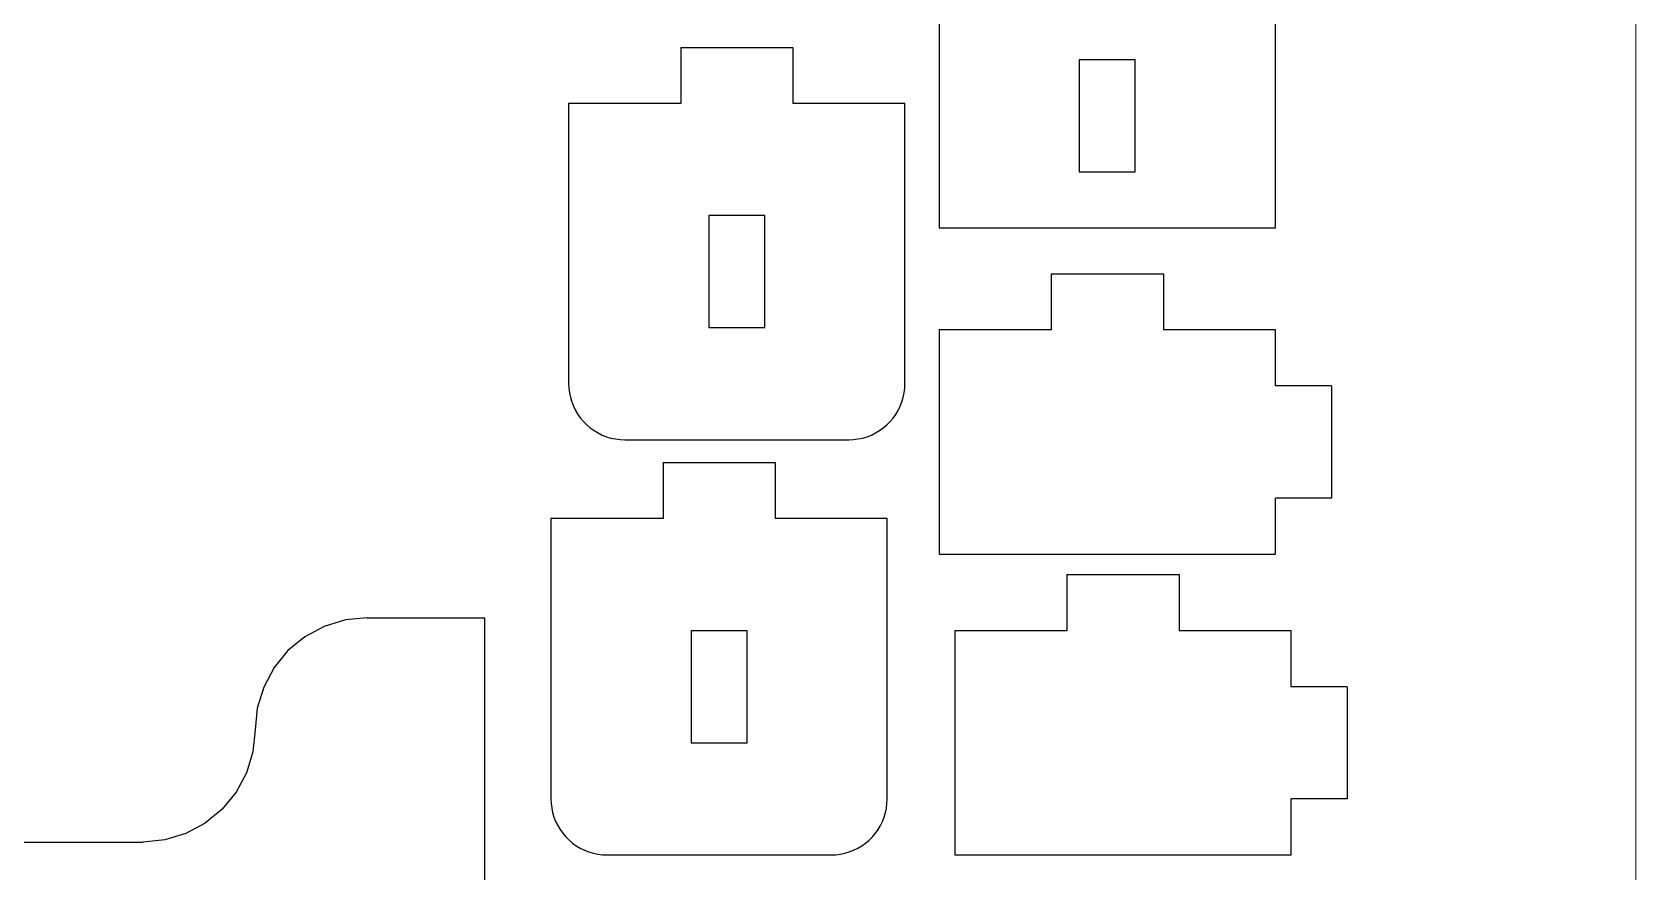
# Model space of a CAD drawing. Header units: millimetres. Extents: x -3928 to -434, y -548 to 1409.
# Drawn here: x -2871.5 to -2728.4, y 870.5 to 945.4 of the extents above; entities that cross this region are included whole.
import ezdxf

# ---------------------------------------------------------------- set-up
doc = ezdxf.new("R2010")
doc.units = ezdxf.units.MM
doc.header["$MEASUREMENT"] = 0
doc.layers.add('layer 1', color=7, linetype='Continuous')

msp = doc.modelspace()

# ---------------------------------------------------------------- linework, layer by layer
at = {"layer": 'layer 1', "color": 250, "lineweight": 9}
msp.add_lwpolyline([(-3928.424, 422.392), (-2728.424, 422.392), (-2728.424, 1322.392), (-3928.424, 1322.392), (-3928.424, 422.392)], close=True, dxfattribs=at)
at = {"layer": 'layer 1', "color": 1, "lineweight": 25}
for points in [[(-2790.5871, 987.9429), (-2790.5871, 987.9429), (-2790.5871, 927.9428), (-2790.5871, 927.9428)], [(-2760.5872, 927.9428), (-2760.5872, 927.9428), (-2760.5872, 987.9429), (-2760.5872, 987.9429)], [(-2813.6474, 944.0398), (-2813.6474, 944.0398), (-2803.6475, 944.0398), (-2803.6475, 944.0398)], [(-2813.6474, 944.0398), (-2813.6474, 944.0398), (-2813.6474, 939.0399), (-2813.6474, 939.0399)], [(-2803.6475, 944.0398), (-2803.6475, 944.0398), (-2803.6475, 939.0399), (-2803.6475, 939.0399)], [(-2778.0871, 942.9429), (-2778.0871, 942.9429), (-2778.0871, 932.9427), (-2778.0871, 932.9427)], [(-2773.0872, 942.9429), (-2773.0872, 942.9429), (-2778.0871, 942.9429), (-2778.0871, 942.9429)], [(-2773.0872, 932.9427), (-2773.0872, 932.9427), (-2773.0872, 942.9429), (-2773.0872, 942.9429)], [(-2823.6476, 939.0399), (-2823.6476, 939.0399), (-2823.6476, 914.0399), (-2823.6476, 914.0399)], [(-2813.6474, 939.0399), (-2813.6474, 939.0399), (-2823.6476, 939.0399), (-2823.6476, 939.0399)], [(-2793.6477, 939.0399), (-2793.6477, 939.0399), (-2803.6475, 939.0399), (-2803.6475, 939.0399)], [(-2793.6477, 914.0399), (-2793.6477, 914.0399), (-2793.6477, 939.0399), (-2793.6477, 939.0399)], [(-2778.0871, 932.9427), (-2778.0871, 932.9427), (-2773.0872, 932.9427), (-2773.0872, 932.9427)], [(-2811.1476, 929.04), (-2811.1476, 929.04), (-2811.1476, 919.0398), (-2811.1476, 919.0398)], [(-2806.1477, 929.04), (-2806.1477, 929.04), (-2811.1476, 929.04), (-2811.1476, 929.04)], [(-2806.1477, 919.0398), (-2806.1477, 919.0398), (-2806.1477, 929.04), (-2806.1477, 929.04)], [(-2790.5871, 927.9428), (-2790.5871, 927.9428), (-2760.5872, 927.9428), (-2760.5872, 927.9428)], [(-2780.5885, 923.84), (-2780.5885, 923.84), (-2780.5885, 918.84), (-2780.5885, 918.84)], [(-2780.5885, 923.84), (-2780.5885, 923.84), (-2770.5883, 923.84), (-2770.5883, 923.84)], [(-2770.5883, 923.84), (-2770.5883, 923.84), (-2770.5883, 918.84), (-2770.5883, 918.84)], [(-2811.1476, 919.0398), (-2811.1476, 919.0398), (-2806.1477, 919.0398), (-2806.1477, 919.0398)], [(-2790.5883, 918.84), (-2790.5883, 918.84), (-2790.5883, 898.84), (-2790.5883, 898.84)], [(-2780.5885, 918.84), (-2780.5885, 918.84), (-2790.5883, 918.84), (-2790.5883, 918.84)], [(-2760.5884, 918.84), (-2760.5884, 918.84), (-2770.5883, 918.84), (-2770.5883, 918.84)], [(-2760.5884, 913.8401), (-2760.5884, 913.8401), (-2760.5884, 918.84), (-2760.5884, 918.84)], [(-2755.5882, 913.8401), (-2755.5882, 913.8401), (-2760.5884, 913.8401), (-2760.5884, 913.8401)], [(-2755.5882, 913.8401), (-2755.5882, 913.8401), (-2755.5882, 903.8399), (-2755.5882, 903.8399)], [(-2818.6476, 909.04), (-2818.6476, 909.04), (-2798.6476, 909.04), (-2798.6476, 909.04)], [(-2815.2286, 907.0018), (-2815.2286, 907.0018), (-2805.2284, 907.0018), (-2805.2284, 907.0018)], [(-2815.2286, 907.0018), (-2815.2286, 907.0018), (-2815.2286, 902.0018), (-2815.2286, 902.0018)], [(-2805.2284, 907.0018), (-2805.2284, 907.0018), (-2805.2284, 902.0018), (-2805.2284, 902.0018)], [(-2755.5882, 903.8399), (-2755.5882, 903.8399), (-2760.5884, 903.8399), (-2760.5884, 903.8399)], [(-2760.5884, 898.84), (-2760.5884, 898.84), (-2760.5884, 903.8399), (-2760.5884, 903.8399)], [(-2825.2284, 902.0018), (-2825.2284, 902.0018), (-2825.2284, 877.0019), (-2825.2284, 877.0019)], [(-2815.2286, 902.0018), (-2815.2286, 902.0018), (-2825.2284, 902.0018), (-2825.2284, 902.0018)], [(-2795.2285, 902.0018), (-2795.2285, 902.0018), (-2805.2284, 902.0018), (-2805.2284, 902.0018)], [(-2795.2285, 877.0019), (-2795.2285, 877.0019), (-2795.2285, 902.0018), (-2795.2285, 902.0018)], [(-2790.5883, 898.84), (-2790.5883, 898.84), (-2760.5884, 898.84), (-2760.5884, 898.84)], [(-2779.1905, 897.002), (-2779.1905, 897.002), (-2779.1905, 892.002), (-2779.1905, 892.002)], [(-2779.1905, 897.002), (-2779.1905, 897.002), (-2769.1903, 897.002), (-2769.1903, 897.002)], [(-2769.1903, 897.002), (-2769.1903, 897.002), (-2769.1903, 892.002), (-2769.1903, 892.002)], [(-2841.619, 893.1502), (-2841.619, 893.1502), (-2831.1189, 893.1502), (-2831.1189, 893.1502)], [(-2831.1189, 863.1504), (-2831.1189, 863.1504), (-2831.1189, 893.1502), (-2831.1189, 893.1502)], [(-2812.7284, 892.002), (-2812.7284, 892.002), (-2812.7284, 882.0018), (-2812.7284, 882.0018)], [(-2807.7285, 892.002), (-2807.7285, 892.002), (-2812.7284, 892.002), (-2812.7284, 892.002)], [(-2807.7285, 882.0018), (-2807.7285, 882.0018), (-2807.7285, 892.002), (-2807.7285, 892.002)], [(-2789.1903, 892.002), (-2789.1903, 892.002), (-2789.1903, 872.002), (-2789.1903, 872.002)], [(-2779.1905, 892.002), (-2779.1905, 892.002), (-2789.1903, 892.002), (-2789.1903, 892.002)], [(-2759.1905, 892.002), (-2759.1905, 892.002), (-2769.1903, 892.002), (-2769.1903, 892.002)], [(-2759.1905, 887.0021), (-2759.1905, 887.0021), (-2759.1905, 892.002), (-2759.1905, 892.002)], [(-2754.1902, 887.0021), (-2754.1902, 887.0021), (-2759.1905, 887.0021), (-2759.1905, 887.0021)], [(-2754.1902, 887.0021), (-2754.1902, 887.0021), (-2754.1902, 877.0019), (-2754.1902, 877.0019)], [(-2812.7284, 882.0018), (-2812.7284, 882.0018), (-2807.7285, 882.0018), (-2807.7285, 882.0018)], [(-2754.1902, 877.0019), (-2754.1902, 877.0019), (-2759.1905, 877.0019), (-2759.1905, 877.0019)], [(-2759.1905, 872.002), (-2759.1905, 872.002), (-2759.1905, 877.0019), (-2759.1905, 877.0019)], [(-2923.619, 873.1502), (-2923.619, 873.1502), (-2861.619, 873.1502), (-2861.619, 873.1502)], [(-2820.2285, 872.002), (-2820.2285, 872.002), (-2800.2284, 872.002), (-2800.2284, 872.002)], [(-2789.1903, 872.002), (-2789.1903, 872.002), (-2759.1905, 872.002), (-2759.1905, 872.002)]]:
    msp.add_open_spline(points, degree=3, dxfattribs=at)
for points, knots in [([(-2823.6476, 914.0399), (-2823.6476, 914.0399), (-2823.6306, 913.6272), (-2823.6306, 913.6272), (-2823.6306, 913.6272), (-2823.6306, 913.6272), (-2823.5795, 913.2169), (-2823.5795, 913.2169), (-2823.5795, 913.2169), (-2823.5795, 913.2169), (-2823.4944, 912.8126), (-2823.4944, 912.8126), (-2823.4944, 912.8126), (-2823.4944, 912.8126), (-2823.3766, 912.4164), (-2823.3766, 912.4164), (-2823.3766, 912.4164), (-2823.3766, 912.4164), (-2823.2263, 912.0315), (-2823.2263, 912.0315), (-2823.2263, 912.0315), (-2823.2263, 912.0315), (-2823.045, 911.6601), (-2823.045, 911.6601), (-2823.045, 911.6601), (-2823.045, 911.6601), (-2822.8333, 911.3052), (-2822.8333, 911.3052), (-2822.8333, 911.3052), (-2822.8333, 911.3052), (-2822.5931, 910.969), (-2822.5931, 910.969), (-2822.5931, 910.969), (-2822.5931, 910.969), (-2822.326, 910.6536), (-2822.326, 910.6536), (-2822.326, 910.6536), (-2822.326, 910.6536), (-2822.0339, 910.3611), (-2822.0339, 910.3611), (-2822.0339, 910.3611), (-2822.0339, 910.3611), (-2821.7186, 910.0941), (-2821.7186, 910.0941), (-2821.7186, 910.0941), (-2821.7186, 910.0941), (-2821.3824, 909.8542), (-2821.3824, 909.8542), (-2821.3824, 909.8542), (-2821.3824, 909.8542), (-2821.0271, 909.6425), (-2821.0271, 909.6425), (-2821.0271, 909.6425), (-2821.0271, 909.6425), (-2820.656, 909.4612), (-2820.656, 909.4612), (-2820.656, 909.4612), (-2820.656, 909.4612), (-2820.2711, 909.3109), (-2820.2711, 909.3109), (-2820.2711, 909.3109), (-2820.2711, 909.3109), (-2819.8749, 909.1927), (-2819.8749, 909.1927), (-2819.8749, 909.1927), (-2819.8749, 909.1927), (-2819.4707, 909.1081), (-2819.4707, 909.1081), (-2819.4707, 909.1081), (-2819.4707, 909.1081), (-2819.0604, 909.0569), (-2819.0604, 909.0569), (-2819.0604, 909.0569), (-2819.0604, 909.0569), (-2818.6476, 909.04), (-2818.6476, 909.04)], [0, 0, 0, 0, 0.05, 0.05, 0.05, 0.05, 0.1, 0.1, 0.1, 0.1, 0.15, 0.15, 0.15, 0.15, 0.2, 0.2, 0.2, 0.2, 0.25, 0.25, 0.25, 0.25, 0.3, 0.3, 0.3, 0.3, 0.35, 0.35, 0.35, 0.35, 0.4, 0.4, 0.4, 0.4, 0.45, 0.45, 0.45, 0.45, 0.5, 0.5, 0.5, 0.5, 0.55, 0.55, 0.55, 0.55, 0.6, 0.6, 0.6, 0.6, 0.65, 0.65, 0.65, 0.65, 0.7, 0.7, 0.7, 0.7, 0.75, 0.75, 0.75, 0.75, 0.8, 0.8, 0.8, 0.8, 0.85, 0.85, 0.85, 0.85, 0.9, 0.9, 0.9, 0.9, 1, 1, 1, 1]), ([(-2798.6476, 909.04), (-2798.6476, 909.04), (-2798.2345, 909.0569), (-2798.2345, 909.0569), (-2798.2345, 909.0569), (-2798.2345, 909.0569), (-2797.8246, 909.1081), (-2797.8246, 909.1081), (-2797.8246, 909.1081), (-2797.8246, 909.1081), (-2797.4203, 909.1927), (-2797.4203, 909.1927), (-2797.4203, 909.1927), (-2797.4203, 909.1927), (-2797.0241, 909.3109), (-2797.0241, 909.3109), (-2797.0241, 909.3109), (-2797.0241, 909.3109), (-2796.6389, 909.4612), (-2796.6389, 909.4612), (-2796.6389, 909.4612), (-2796.6389, 909.4612), (-2796.2678, 909.6425), (-2796.2678, 909.6425), (-2796.2678, 909.6425), (-2796.2678, 909.6425), (-2795.9129, 909.8542), (-2795.9129, 909.8542), (-2795.9129, 909.8542), (-2795.9129, 909.8542), (-2795.5763, 910.0941), (-2795.5763, 910.0941), (-2795.5763, 910.0941), (-2795.5763, 910.0941), (-2795.2613, 910.3611), (-2795.2613, 910.3611), (-2795.2613, 910.3611), (-2795.2613, 910.3611), (-2794.9688, 910.6536), (-2794.9688, 910.6536), (-2794.9688, 910.6536), (-2794.9688, 910.6536), (-2794.7018, 910.969), (-2794.7018, 910.969), (-2794.7018, 910.969), (-2794.7018, 910.969), (-2794.4619, 911.3052), (-2794.4619, 911.3052), (-2794.4619, 911.3052), (-2794.4619, 911.3052), (-2794.2502, 911.6601), (-2794.2502, 911.6601), (-2794.2502, 911.6601), (-2794.2502, 911.6601), (-2794.0685, 912.0315), (-2794.0685, 912.0315), (-2794.0685, 912.0315), (-2794.0685, 912.0315), (-2793.9186, 912.4164), (-2793.9186, 912.4164), (-2793.9186, 912.4164), (-2793.9186, 912.4164), (-2793.8004, 912.8126), (-2793.8004, 912.8126), (-2793.8004, 912.8126), (-2793.8004, 912.8126), (-2793.7158, 913.2169), (-2793.7158, 913.2169), (-2793.7158, 913.2169), (-2793.7158, 913.2169), (-2793.6646, 913.6272), (-2793.6646, 913.6272), (-2793.6646, 913.6272), (-2793.6646, 913.6272), (-2793.6477, 914.0399), (-2793.6477, 914.0399)], [0, 0, 0, 0, 0.05, 0.05, 0.05, 0.05, 0.1, 0.1, 0.1, 0.1, 0.15, 0.15, 0.15, 0.15, 0.2, 0.2, 0.2, 0.2, 0.25, 0.25, 0.25, 0.25, 0.3, 0.3, 0.3, 0.3, 0.35, 0.35, 0.35, 0.35, 0.4, 0.4, 0.4, 0.4, 0.45, 0.45, 0.45, 0.45, 0.5, 0.5, 0.5, 0.5, 0.55, 0.55, 0.55, 0.55, 0.6, 0.6, 0.6, 0.6, 0.65, 0.65, 0.65, 0.65, 0.7, 0.7, 0.7, 0.7, 0.75, 0.75, 0.75, 0.75, 0.8, 0.8, 0.8, 0.8, 0.85, 0.85, 0.85, 0.85, 0.9, 0.9, 0.9, 0.9, 1, 1, 1, 1]), ([(-2841.619, 893.1502), (-2841.619, 893.1502), (-2843.5698, 892.9583), (-2843.5698, 892.9583), (-2843.5698, 892.9583), (-2843.5698, 892.9583), (-2845.4459, 892.3893), (-2845.4459, 892.3893), (-2845.4459, 892.3893), (-2845.4459, 892.3893), (-2847.1745, 891.465), (-2847.1745, 891.465), (-2847.1745, 891.465), (-2847.1745, 891.465), (-2848.69, 890.2215), (-2848.69, 890.2215), (-2848.69, 890.2215), (-2848.69, 890.2215), (-2849.9336, 888.7059), (-2849.9336, 888.7059), (-2849.9336, 888.7059), (-2849.9336, 888.7059), (-2850.8578, 886.9773), (-2850.8578, 886.9773), (-2850.8578, 886.9773), (-2850.8578, 886.9773), (-2851.4269, 885.1012), (-2851.4269, 885.1012), (-2851.4269, 885.1012), (-2851.4269, 885.1012), (-2851.6188, 883.1504), (-2851.6188, 883.1504)], [0, 0, 0, 0, 0.11111111, 0.11111111, 0.11111111, 0.11111111, 0.22222222, 0.22222222, 0.22222222, 0.22222222, 0.33333333, 0.33333333, 0.33333333, 0.33333333, 0.44444444, 0.44444444, 0.44444444, 0.44444444, 0.55555556, 0.55555556, 0.55555556, 0.55555556, 0.66666667, 0.66666667, 0.66666667, 0.66666667, 0.77777778, 0.77777778, 0.77777778, 0.77777778, 1, 1, 1, 1]), ([(-2851.6188, 883.1504), (-2851.6188, 883.1504), (-2851.8111, 881.1995), (-2851.8111, 881.1995), (-2851.8111, 881.1995), (-2851.8111, 881.1995), (-2852.3801, 879.3234), (-2852.3801, 879.3234), (-2852.3801, 879.3234), (-2852.3801, 879.3234), (-2853.3044, 877.5945), (-2853.3044, 877.5945), (-2853.3044, 877.5945), (-2853.3044, 877.5945), (-2854.5479, 876.0793), (-2854.5479, 876.0793), (-2854.5479, 876.0793), (-2854.5479, 876.0793), (-2856.0631, 874.8358), (-2856.0631, 874.8358), (-2856.0631, 874.8358), (-2856.0631, 874.8358), (-2857.792, 873.9115), (-2857.792, 873.9115), (-2857.792, 873.9115), (-2857.792, 873.9115), (-2859.6681, 873.3425), (-2859.6681, 873.3425), (-2859.6681, 873.3425), (-2859.6681, 873.3425), (-2861.619, 873.1502), (-2861.619, 873.1502)], [0, 0, 0, 0, 0.11111111, 0.11111111, 0.11111111, 0.11111111, 0.22222222, 0.22222222, 0.22222222, 0.22222222, 0.33333333, 0.33333333, 0.33333333, 0.33333333, 0.44444444, 0.44444444, 0.44444444, 0.44444444, 0.55555556, 0.55555556, 0.55555556, 0.55555556, 0.66666667, 0.66666667, 0.66666667, 0.66666667, 0.77777778, 0.77777778, 0.77777778, 0.77777778, 1, 1, 1, 1]), ([(-2825.2284, 877.0019), (-2825.2284, 877.0019), (-2825.2115, 876.5891), (-2825.2115, 876.5891), (-2825.2115, 876.5891), (-2825.2115, 876.5891), (-2825.1603, 876.1789), (-2825.1603, 876.1789), (-2825.1603, 876.1789), (-2825.1603, 876.1789), (-2825.0753, 875.7746), (-2825.0753, 875.7746), (-2825.0753, 875.7746), (-2825.0753, 875.7746), (-2824.9575, 875.3784), (-2824.9575, 875.3784), (-2824.9575, 875.3784), (-2824.9575, 875.3784), (-2824.8072, 874.9935), (-2824.8072, 874.9935), (-2824.8072, 874.9935), (-2824.8072, 874.9935), (-2824.6259, 874.6221), (-2824.6259, 874.6221), (-2824.6259, 874.6221), (-2824.6259, 874.6221), (-2824.4142, 874.2672), (-2824.4142, 874.2672), (-2824.4142, 874.2672), (-2824.4142, 874.2672), (-2824.1739, 873.931), (-2824.1739, 873.931), (-2824.1739, 873.931), (-2824.1739, 873.931), (-2823.9069, 873.6156), (-2823.9069, 873.6156), (-2823.9069, 873.6156), (-2823.9069, 873.6156), (-2823.6148, 873.3231), (-2823.6148, 873.3231), (-2823.6148, 873.3231), (-2823.6148, 873.3231), (-2823.2994, 873.0561), (-2823.2994, 873.0561), (-2823.2994, 873.0561), (-2823.2994, 873.0561), (-2822.9632, 872.8162), (-2822.9632, 872.8162), (-2822.9632, 872.8162), (-2822.9632, 872.8162), (-2822.6083, 872.6045), (-2822.6083, 872.6045), (-2822.6083, 872.6045), (-2822.6083, 872.6045), (-2822.2368, 872.4232), (-2822.2368, 872.4232), (-2822.2368, 872.4232), (-2822.2368, 872.4232), (-2821.852, 872.2729), (-2821.852, 872.2729), (-2821.852, 872.2729), (-2821.852, 872.2729), (-2821.4558, 872.1547), (-2821.4558, 872.1547), (-2821.4558, 872.1547), (-2821.4558, 872.1547), (-2821.0515, 872.0701), (-2821.0515, 872.0701), (-2821.0515, 872.0701), (-2821.0515, 872.0701), (-2820.6412, 872.0189), (-2820.6412, 872.0189), (-2820.6412, 872.0189), (-2820.6412, 872.0189), (-2820.2285, 872.002), (-2820.2285, 872.002)], [0, 0, 0, 0, 0.05, 0.05, 0.05, 0.05, 0.1, 0.1, 0.1, 0.1, 0.15, 0.15, 0.15, 0.15, 0.2, 0.2, 0.2, 0.2, 0.25, 0.25, 0.25, 0.25, 0.3, 0.3, 0.3, 0.3, 0.35, 0.35, 0.35, 0.35, 0.4, 0.4, 0.4, 0.4, 0.45, 0.45, 0.45, 0.45, 0.5, 0.5, 0.5, 0.5, 0.55, 0.55, 0.55, 0.55, 0.6, 0.6, 0.6, 0.6, 0.65, 0.65, 0.65, 0.65, 0.7, 0.7, 0.7, 0.7, 0.75, 0.75, 0.75, 0.75, 0.8, 0.8, 0.8, 0.8, 0.85, 0.85, 0.85, 0.85, 0.9, 0.9, 0.9, 0.9, 1, 1, 1, 1]), ([(-2800.2284, 872.002), (-2800.2284, 872.002), (-2799.8157, 872.0189), (-2799.8157, 872.0189), (-2799.8157, 872.0189), (-2799.8157, 872.0189), (-2799.4054, 872.0701), (-2799.4054, 872.0701), (-2799.4054, 872.0701), (-2799.4054, 872.0701), (-2799.0011, 872.1547), (-2799.0011, 872.1547), (-2799.0011, 872.1547), (-2799.0011, 872.1547), (-2798.605, 872.2729), (-2798.605, 872.2729), (-2798.605, 872.2729), (-2798.605, 872.2729), (-2798.2201, 872.4232), (-2798.2201, 872.4232), (-2798.2201, 872.4232), (-2798.2201, 872.4232), (-2797.8486, 872.6045), (-2797.8486, 872.6045), (-2797.8486, 872.6045), (-2797.8486, 872.6045), (-2797.4937, 872.8162), (-2797.4937, 872.8162), (-2797.4937, 872.8162), (-2797.4937, 872.8162), (-2797.1572, 873.0561), (-2797.1572, 873.0561), (-2797.1572, 873.0561), (-2797.1572, 873.0561), (-2796.8421, 873.3231), (-2796.8421, 873.3231), (-2796.8421, 873.3231), (-2796.8421, 873.3231), (-2796.5497, 873.6156), (-2796.5497, 873.6156), (-2796.5497, 873.6156), (-2796.5497, 873.6156), (-2796.2826, 873.931), (-2796.2826, 873.931), (-2796.2826, 873.931), (-2796.2826, 873.931), (-2796.0424, 874.2672), (-2796.0424, 874.2672), (-2796.0424, 874.2672), (-2796.0424, 874.2672), (-2795.8311, 874.6221), (-2795.8311, 874.6221), (-2795.8311, 874.6221), (-2795.8311, 874.6221), (-2795.6494, 874.9935), (-2795.6494, 874.9935), (-2795.6494, 874.9935), (-2795.6494, 874.9935), (-2795.4995, 875.3784), (-2795.4995, 875.3784), (-2795.4995, 875.3784), (-2795.4995, 875.3784), (-2795.3813, 875.7746), (-2795.3813, 875.7746), (-2795.3813, 875.7746), (-2795.3813, 875.7746), (-2795.2966, 876.1789), (-2795.2966, 876.1789), (-2795.2966, 876.1789), (-2795.2966, 876.1789), (-2795.2455, 876.5891), (-2795.2455, 876.5891), (-2795.2455, 876.5891), (-2795.2455, 876.5891), (-2795.2285, 877.0019), (-2795.2285, 877.0019)], [0, 0, 0, 0, 0.05, 0.05, 0.05, 0.05, 0.1, 0.1, 0.1, 0.1, 0.15, 0.15, 0.15, 0.15, 0.2, 0.2, 0.2, 0.2, 0.25, 0.25, 0.25, 0.25, 0.3, 0.3, 0.3, 0.3, 0.35, 0.35, 0.35, 0.35, 0.4, 0.4, 0.4, 0.4, 0.45, 0.45, 0.45, 0.45, 0.5, 0.5, 0.5, 0.5, 0.55, 0.55, 0.55, 0.55, 0.6, 0.6, 0.6, 0.6, 0.65, 0.65, 0.65, 0.65, 0.7, 0.7, 0.7, 0.7, 0.75, 0.75, 0.75, 0.75, 0.8, 0.8, 0.8, 0.8, 0.85, 0.85, 0.85, 0.85, 0.9, 0.9, 0.9, 0.9, 1, 1, 1, 1])]:
    msp.add_open_spline(points, degree=3, knots=knots, dxfattribs=at)

doc.saveas('drawing.dxf')
